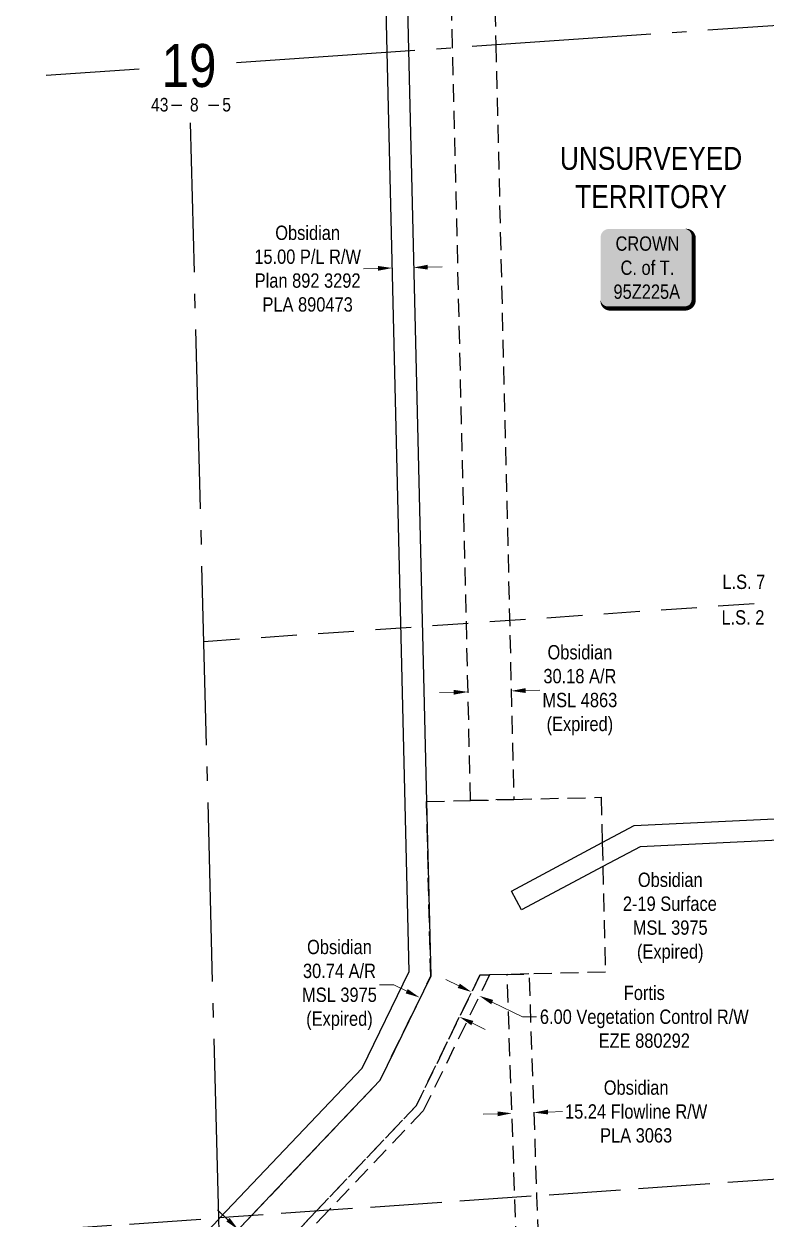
# Model space of a CAD drawing. Extents: x 624075 to 630566, y 5837004 to 5843820.
# Drawn here: x 624839 to 625357, y 5841924 to 5842758 of the extents above; entities that cross this region are included whole.
import ezdxf
from ezdxf.enums import TextEntityAlignment as Align

# ---------------------------------------------------------------- set-up
doc = ezdxf.new("R2010")
doc.units = 0
doc.header["$LTSCALE"] = 5
doc.header["$PDSIZE"] = 0.5
for name, pattern in [('foc-ACCESSROAD', [3.75, 2.5, -1.25]), ('foc-FLOWLINE', [3.75, 2.5, -1.25]), ('foc-LSD', [8, 5, -3]), ('foc-QUARTERLINE', [33, 25, -3, 2, -3]), ('foc-UNSURVEYED', [12.5, 10, -2.5])]:
    doc.linetypes.add(name, pattern=pattern)
doc.layers.get('Defpoints').update_dxf_attribs({"color": 9})
for name, color, linetype in [('10', 1, 'Continuous'), ('9', 3, 'Continuous'), ('AS-OWNER', 7, 'Continuous'), ('C-AR', 13, 'foc-ACCESSROAD'), ('C-RW', 13, 'Continuous'), ('C-WS', 13, 'foc-ACCESSROAD'), ('F-EZE', 190, 'foc-FLOWLINE'), ('L-QSEC', 8, 'foc-QUARTERLINE'), ('L-SECLBL', 7, 'Continuous'), ('L-SECQ', 8, 'foc-QUARTERLINE'), ('L-SECTION-LSD', 7, 'foc-LSD'), ('L-UNS-T', 3, 'Continuous'), ('L-USEC', 7, 'foc-UNSURVEYED')]:
    doc.layers.add(name, color=color, linetype=linetype)
for name, color, linetype, lineweight in [('C-AR-T', 13, 'Continuous', 9), ('C-RW-T', 13, 'Continuous', 9), ('C-WS-T', 13, 'Continuous', 9), ('F-EZE-T', 190, 'Continuous', 9)]:
    doc.layers.add(name, color=color, linetype=linetype, lineweight=lineweight)
doc.styles.add('100L', font='ARIALN.TTF', dxfattribs={"height": 11})
doc.styles.add('80', font='ARIALN.TTF', dxfattribs={"height": 10})
doc.styles.add('80CG', font='ARIALN.TTF', dxfattribs={"height": 10})
doc.styles.add('80L', font='ARIALN.TTF', dxfattribs={"height": 10})
doc.styles.add('SIMPLEX', font='ARIALN.TTF')
doc.dimstyles.new('Compass 5 000', dxfattribs={"dimscale": 5, "dimtxt": 9, "dimasz": 2, "dimexe": 0.2, "dimexo": 0.0625, "dimgap": 0.5, "dimtad": 0, "dimtih": 1, "dimtoh": 1, "dimzin": 0, "dimdsep": 46, "dimtxsty": '80CG', "dimcen": 0.1, "dimse1": 1, "dimse2": 1, "dimclrd": 256, "dimclrt": 256, "dimaunit": 1, "dimadec": 4, "dimazin": 0, "dimtfac": 0.06, "dimtofl": 0, "dimtmove": 0, "dimatfit": 1, "dimfxl": 0.2, "dimtolj": 1, "dimtzin": 0, "dimlwd": -1, "dimarcsym": 0})

# ---------------------------------------------------------------- blocks, each defined once
blk = doc.blocks.new('*D72')
at = {"layer": 'C-RW-T', "transparency": 16777216}
for p, q in [((625086.4, 5842587.09), (625076.41, 5842586.85)), ((625121.16, 5842587.92), (625131.16, 5842588.16))]:
    blk.add_line(p, q, dxfattribs=at)
for points in [[(625086.36, 5842588.76), (625086.44, 5842585.43), (625096.4, 5842587.33)], [(625121.12, 5842589.59), (625121.2, 5842586.26), (625111.16, 5842587.68)]]:
    blk.add_solid(points, dxfattribs=at)
at = {"layer": 'Defpoints', "color": 0, "transparency": 16777216}
for p in [(625110.85, 5842600.78), (625096.09, 5842600.42), (625096.4, 5842587.33)]:
    blk.add_point(p, dxfattribs=at)
at = {"layer": 'C-RW-T', "transparency": 16777216, "insert": (625037.32, 5842586.85), "char_height": 10, "attachment_point": 5, "style": '80CG'}
blk.add_mtext('\\A1;Obsidian\\P15.00 P/L R/W\\PPlan 892 3292\\PPLA 890473', dxfattribs=at)
blk = doc.blocks.new('*D73')
at = {"layer": 'C-AR-T', "transparency": 16777216}
for p, q in [((625097.48, 5842087.1), (625087.48, 5842087.1)), ((625106.47, 5842082.73), (625097.48, 5842087.1)), ((625152.3, 5842060.48), (625161.29, 5842056.11))]:
    blk.add_line(p, q, dxfattribs=at)
for points in [[(625107.2, 5842084.23), (625105.75, 5842081.23), (625115.47, 5842078.36)], [(625153.03, 5842061.97), (625151.57, 5842058.98), (625143.3, 5842064.84)]]:
    blk.add_solid(points, dxfattribs=at)
at = {"layer": 'Defpoints', "color": 0, "transparency": 16777216}
for p in [(625115.47, 5842078.36), (625103.95, 5842054.65), (625131.79, 5842041.13)]:
    blk.add_point(p, dxfattribs=at)
at = {"layer": 'C-AR-T', "transparency": 16777216, "insert": (625059.53, 5842087.1), "char_height": 10, "attachment_point": 5, "style": '80CG'}
blk.add_mtext('\\A1;Obsidian\\P30.74 A/R\\PMSL 3975\\P(Expired)', dxfattribs=at)
blk = doc.blocks.new('*D74')
at = {"layer": 'Defpoints', "color": 0, "transparency": 16777216}
for p in [(625157.18, 5842079.52), (625130.1, 5842037.67), (625135.5, 5842035.04)]:
    blk.add_point(p, dxfattribs=at)
at = {"layer": 'F-EZE-T', "transparency": 16777216}
for p, q in [((625142.8, 5842086.53), (625133.81, 5842090.91)), ((625166.17, 5842075.13), (625187.21, 5842064.88)), ((625187.21, 5842064.88), (625197.21, 5842064.88))]:
    blk.add_line(p, q, dxfattribs=at)
for points in [[(625143.53, 5842088.03), (625142.07, 5842085.03), (625151.79, 5842082.15)], [(625166.9, 5842076.63), (625165.44, 5842073.64), (625157.18, 5842079.52)]]:
    blk.add_solid(points, dxfattribs=at)
at = {"layer": 'F-EZE-T', "transparency": 16777216, "insert": (625272.36, 5842064.88), "char_height": 10, "attachment_point": 5, "style": '80CG'}
blk.add_mtext('\\A1;Fortis\\P6.00 Vegetation Control R/W\\PEZE 880292', dxfattribs=at)
blk = doc.blocks.new('*D93')
at = {"layer": 'C-RW-T', "transparency": 16777216}
for p, q in [((625189.47, 5842292.52), (625199.47, 5842292.75)), ((625139.29, 5842291.31), (625129.3, 5842291.08))]:
    blk.add_line(p, q, dxfattribs=at)
for points in [[(625139.25, 5842292.98), (625139.33, 5842289.65), (625149.29, 5842291.55)], [(625189.43, 5842294.18), (625189.51, 5842290.85), (625179.47, 5842292.28)]]:
    blk.add_solid(points, dxfattribs=at)
at = {"layer": 'Defpoints', "color": 0, "transparency": 16777216}
for p in [(625145.7, 5842441.47), (625175.89, 5842442.19), (625179.47, 5842292.28)]:
    blk.add_point(p, dxfattribs=at)
at = {"layer": 'C-RW-T', "transparency": 16777216, "insert": (625227.38, 5842292.75), "char_height": 10, "attachment_point": 5, "style": '80CG'}
blk.add_mtext('\\A1;Obsidian \\P30.18 A/R\\PMSL 4863\\P(Expired)', dxfattribs=at)
blk = doc.blocks.new('*D115')
at = {"layer": 'C-AR-T', "transparency": 16777216}
for p, q in [((624981.72, 5841923.31), (624974.47, 5841930.2)), ((625018.33, 5841888.53), (625033.64, 5841873.97)), ((625033.64, 5841873.97), (625043.64, 5841873.97))]:
    blk.add_line(p, q, dxfattribs=at)
for points in [[(624982.86, 5841924.52), (624980.57, 5841922.1), (624988.96, 5841916.42)], [(625019.47, 5841889.73), (625017.18, 5841887.32), (625011.08, 5841895.41)]]:
    blk.add_solid(points, dxfattribs=at)
at = {"layer": 'Defpoints', "color": 0, "transparency": 16777216}
for p in [(624989.73, 5841917.23), (625011.08, 5841895.41), (625011.84, 5841896.22)]:
    blk.add_point(p, dxfattribs=at)
at = {"layer": 'C-AR-T', "transparency": 16777216, "insert": (625071.59, 5841873.97), "char_height": 10, "attachment_point": 5, "style": '80CG'}
blk.add_mtext('\\A1;Obsidian\\P30.48 A/R\\PMSL 3975\\P(Expired)', dxfattribs=at)
blk = doc.blocks.new('*U130')
h = blk.add_hatch(color=255)
edge = h.paths.add_edge_path()
edge.add_line((-26.5, -28.5), (26.5, -28.5))
edge.add_arc((26.5, -22.5), 6, 270, 360)
edge.add_line((32.5, -22.5), (32.5, 21))
edge.add_arc((26.5, 21), 6, 0, 90)
edge.add_line((26.5, 27), (-26.5, 27))
edge.add_arc((-26.5, 21), 6, 90, 180)
edge.add_line((-32.5, 21), (-32.5, -22.5))
edge.add_arc((-26.5, -22.5), 6, 180, 270)
at = {"color": 14, "flags": 128}
blk.add_lwpolyline([(-26.5, -28.5, 3, 3, 0), (26.5, -28.5, 3, 3, 0.414214), (32.5, -22.5, 3, 3, 0), (32.5, 21, 3, 0, 0.414214), (26.5, 27, 0, 0, 0), (-26.5, 27, 0, 0, 0.414214), (-32.5, 21, 0, 0, 0), (-32.5, -22.5, 0, 3, 0.414214)], format="xyseb", close=True, dxfattribs=at)
at = {"color": 14, "style": '80'}
blk.add_attdef('ENTER_TEXT_001', (-26.85, -4.92), '', height=10, dxfattribs=at)
blk = doc.blocks.new('L-SECLBL')
at = {"layer": '9', "color": 7}
for p, q in [((-5.08, -27.83), (-12.29, -27.83)), ((20.7, -27.83), (13.5, -27.83))]:
    blk.add_line(p, q, dxfattribs=at)
at = {"layer": '10', "color": 2, "style": 'SIMPLEX'}
blk.add_attdef('SEC', text='', height=30, dxfattribs=at).set_placement((0, 0), align=Align.MIDDLE)
at = {"layer": '10', "color": 5, "style": '80L'}
blk.add_attdef('TWP', text='', height=9.5, dxfattribs=at).set_placement((-14.43, -27.37), align=Align.MIDDLE_RIGHT)
blk.add_attdef('RGE', text='', height=9.5, dxfattribs=at).set_placement((3.62, -27.37), align=Align.MIDDLE_CENTER)
blk.add_attdef('MER', text='', height=9.5, dxfattribs=at).set_placement((23.17, -27.37), align=Align.MIDDLE_LEFT)
blk = doc.blocks.new('*D220')
at = {"layer": 'C-RW-T', "transparency": 16777216}
for p, q in [((625169.95, 5841997.19), (625159.95, 5841996.85)), ((625205.18, 5841998.42), (625215.17, 5841998.76))]:
    blk.add_line(p, q, dxfattribs=at)
for points in [[(625169.89, 5841998.86), (625170.01, 5841995.53), (625179.94, 5841997.54)], [(625205.12, 5842000.08), (625205.23, 5841996.75), (625195.18, 5841998.07)]]:
    blk.add_solid(points, dxfattribs=at)
at = {"layer": 'Defpoints', "color": 0, "transparency": 16777216}
for p in [(625179.58, 5842007.85), (625194.82, 5842008.38), (625195.18, 5841998.07)]:
    blk.add_point(p, dxfattribs=at)
at = {"layer": 'C-RW-T', "transparency": 16777216, "insert": (625266.66, 5841998.76), "char_height": 10, "attachment_point": 5, "style": '80CG'}
blk.add_mtext('\\A1;Obsidian\\P15.24 Flowline R/W\\PPLA 3063', dxfattribs=at)

msp = doc.modelspace()

# ---------------------------------------------------------------- linework, layer by layer
at = {"layer": 'C-AR'}
msp.add_lwpolyline([(625166.291, 5842843.25), (625168.678, 5842743.496), (625181.285, 5842216.577), (625151.101, 5842215.855), (625138.526, 5842741.409), (625136.138, 5842841.208)], dxfattribs=at)
at = {"layer": 'C-AR', "flags": 128}
msp.add_lwpolyline([(625212.48, 5841499.446), (625216.529, 5841382.727), (625201.284, 5841382.359), (625197.678, 5841486.314), (625196.759, 5841512.814), (625196.306, 5841525.867), (625195.336, 5841553.83), (625194.896, 5841566.504), (625181.978, 5841938.855), (625176.581, 5842094.437), (625191.826, 5842094.802), (625197.2, 5841939.909), (625209.729, 5841578.744), (625210.168, 5841566.069), (625211.108, 5841539), (625211.561, 5841525.948), (625212.48, 5841499.446)], close=True, dxfattribs=at)
at = {"layer": 'C-RW'}
for points in [[(624796.491, 5841735.606), (624975.232, 5841923.737), (624976.057, 5841924.606), (625075.273, 5842029.035), (625108.147, 5842096.451), (625092.791, 5842738.243), (625090.401, 5842838.11)], [(625105.377, 5842839.124), (625107.766, 5842739.28), (625120.307, 5842215.118), (625123.225, 5842093.161), (625087.737, 5842020.382), (624998.194, 5841926.137), (624975.776, 5841902.539), (624803.292, 5841720.886)]]:
    msp.add_lwpolyline(points, dxfattribs=at)
msp.add_lwpolyline([(625243.42, 5842169.712), (625186.584, 5842139.417), (625179.531, 5842152.65), (625243.019, 5842186.49), (625265.272, 5842198.351), (625544.823, 5842211.657), (625588.944, 5842213.758), (625589.657, 5842198.781), (625545.179, 5842196.662), (625269.353, 5842183.534), (625243.42, 5842169.712)], close=True, dxfattribs=at)
at = {"layer": 'C-RW', "flags": 128}
msp.add_lwpolyline([(624975.245, 5841923.755), (624975.232, 5841923.742)], dxfattribs=at)
at = {"layer": 'C-WS'}
msp.add_lwpolyline([(625243.42, 5842169.712), (625245.182, 5842096.079), (625191.826, 5842094.802), (625176.581, 5842094.437), (625164.314, 5842094.144), (625157.556, 5842093.982), (625113.088, 5842002.786), (625043.227, 5841929.253), (624976.883, 5841859.426), (624829.471, 5841704.271), (624825.334, 5841699.916), (624803.305, 5841720.854), (624975.776, 5841902.539), (624998.194, 5841926.138), (625087.737, 5842020.382), (625123.225, 5842093.161), (625120.307, 5842215.118), (625151.101, 5842215.855), (625181.285, 5842216.577), (625242.264, 5842218.036), (625243.019, 5842186.49), (625243.42, 5842169.712)], close=True, dxfattribs=at)
at = {"layer": 'Defpoints'}
msp.add_point((625159.839, 5842132.069), dxfattribs=at)
msp.add_point((625159.839, 5842132.069), dxfattribs=at)
at = {"layer": 'F-EZE'}
msp.add_lwpolyline([(625103.713, 5841443.718), (625099.206, 5841439.719), (624984.872, 5841548.347), (624825.334, 5841699.916), (624829.471, 5841704.271), (624976.883, 5841859.426), (625043.227, 5841929.253), (625113.088, 5842002.786), (625157.556, 5842093.982), (625164.314, 5842094.144), (625118.078, 5841999.322), (625052.09, 5841929.867), (624977.101, 5841850.939), (624833.823, 5841700.136), (624984.654, 5841556.834), (625103.713, 5841443.718)], close=True, dxfattribs=at)
at = {"layer": 'L-QSEC'}
for p, q in [((624854.738, 5842721.801), (624919.654, 5842726.261)), ((624854.738, 5842721.801), (624919.654, 5842726.261)), ((624975.211, 5841924.549), (624955.586, 5842688.694)), ((624975.232, 5841923.742), (624975.211, 5841924.549))]:
    msp.add_line(p, q, dxfattribs=at)
at = {"layer": 'L-SECQ'}
for p, q in [((624987.54, 5842730.674), (625764.931, 5842784.525)), ((624975.211, 5841924.549), (624955.586, 5842688.694)), ((624995.09, 5841150.41), (624975.211, 5841924.549))]:
    msp.add_line(p, q, dxfattribs=at)
at = {"layer": 'L-SECTION-LSD', "flags": 128}
msp.add_lwpolyline([(624964.879, 5842326.832), (625775.321, 5842382.747)], dxfattribs=at)
at = {"layer": 'L-USEC'}
for p, q in [((625380.464, 5841952.615), (624975.211, 5841924.548)), ((624164.679, 5841868.851), (624975.211, 5841924.549))]:
    msp.add_line(p, q, dxfattribs=at)

# ---------------------------------------------------------------- block references
at = {"layer": 'AS-OWNER'}
ref = msp.add_blockref('*U130', (625274.33, 5842587.627), dxfattribs=at)
ref.add_attrib('ENTER_TEXT_001', 'CROWN', (625252.27, 5842599.4), dxfattribs={"layer": '0', "color": 14, "height": 10, "style": '80'})
ref.add_attrib('ENTER_TEXT_002', 'C. of T.', (625255.766, 5842582.556), dxfattribs={"layer": '0', "color": 14, "height": 10, "style": '80'})
ref.add_attrib('ENTER_TEXT_003', '95Z225A', (625250.841, 5842565.848), dxfattribs={"layer": '0', "color": 14, "height": 10, "style": '80'})
at = {"layer": 'L-SECLBL'}
msp.add_blockref('L-SECLBL', (624954.559, 5842728.679), dxfattribs=at).add_auto_attribs({'SEC': '19', 'TWP': '43', 'RGE': '8', 'MER': '5'})

# ---------------------------------------------------------------- texts
at = {"layer": 'C-WS-T', "insert": (625254.005, 5842165.479), "char_height": 10, "attachment_point": 1, "style": '80L'}
msp.add_mtext_dynamic_manual_height_columns('\\pi13.867;Obsidian\\P\\pi3.3958;2-19 Surface\\P\\pi10.336;MSL 3975\\P\\pi13.242;(Expired)', width=71.56658, gutter_width=50, heights=[0], dxfattribs=at)
at = {"layer": 'L-SECTION-LSD', "style": '100L'}
for s, p in [('L.S. 7', (625326.916, 5842363.395)), ('L.S. 2', (625326.244, 5842338.557))]:
    msp.add_text(s, height=9.9964, dxfattribs=at).set_placement(p)
at = {"layer": 'L-UNS-T', "color": 3, "insert": (625277.072, 5842650.391), "char_height": 16, "attachment_point": 5, "style": '80L'}
msp.add_mtext_dynamic_manual_height_columns('UNSURVEYED TERRITORY', width=126.41375, gutter_width=47.5, heights=[0], dxfattribs=at)

# ---------------------------------------------------------------- dimensions: what is measured, and where the dimension line sits
at = {"layer": 'C-AR-T', "color": 1}
dim = msp.add_aligned_dim(p1=(625131.786, 5842041.132), p2=(625103.951, 5842054.652), distance=-26.362, text='Obsidian\\P30.74 A/R\\PMSL 3975\\P(Expired)', dimstyle='Compass 5 000', dxfattribs=at)
dim.commit()
dim.dimension.update_dxf_attribs({"geometry": '*D73', "text_midpoint": (625059.532, 5842087.103)})
dim = msp.add_linear_dim(base=(625011.076, 5841895.414), p1=(624989.728, 5841917.226), p2=(625011.839, 5841896.217), angle=316.465216, text='Obsidian\\P30.48 A/R\\PMSL 3975\\P(Expired)', dimstyle='Compass 5 000', dxfattribs=at)
dim.commit()
dim.dimension.update_dxf_attribs({"geometry": '*D115', "text_midpoint": (625071.591, 5841873.971), "dimtype": 161})
at = {"layer": 'C-RW-T', "color": 1}
dim = msp.add_aligned_dim(p1=(625110.85, 5842600.776), p2=(625096.088, 5842600.422), distance=13.096, text='Obsidian\\P15.00 P/L R/W\\PPlan 892 3292\\PPLA 890473', dimstyle='Compass 5 000', dxfattribs=at)
dim.commit()
dim.dimension.update_dxf_attribs({"geometry": '*D72', "text_midpoint": (625037.321, 5842586.852)})
dim = msp.add_linear_dim(base=(625179.474, 5842292.276), p1=(625145.703, 5842441.465), p2=(625175.887, 5842442.187), angle=1.370643, text='Obsidian \\P30.18 A/R\\PMSL 4863\\P(Expired)', dimstyle='Compass 5 000', dxfattribs=at)
dim.commit()
dim.dimension.update_dxf_attribs({"geometry": '*D93', "text_midpoint": (625227.381, 5842292.755), "dimtype": 161})
at = {"layer": 'C-RW-T', "color": 2}
dim = msp.add_aligned_dim(p1=(625179.585, 5842007.85), p2=(625194.825, 5842008.378), distance=-10.316, text='Obsidian\\P15.24 Flowline R/W\\PPLA 3063', dimstyle='Compass 5 000', dxfattribs=at)
dim.commit()
dim.dimension.update_dxf_attribs({"geometry": '*D220', "text_midpoint": (625266.664, 5841998.762)})
at = {"layer": 'F-EZE-T', "color": 1}
dim = msp.add_linear_dim(base=(625157.181, 5842079.516), p1=(625130.1, 5842037.674), p2=(625135.496, 5842035.043), angle=334.00593, text='Fortis\\P6.00 Vegetation Control R/W\\PEZE 880292', dimstyle='Compass 5 000', dxfattribs=at)
dim.commit()
dim.dimension.update_dxf_attribs({"geometry": '*D74', "text_midpoint": (625272.364, 5842064.875), "dimtype": 161})

doc.saveas('drawing.dxf')
